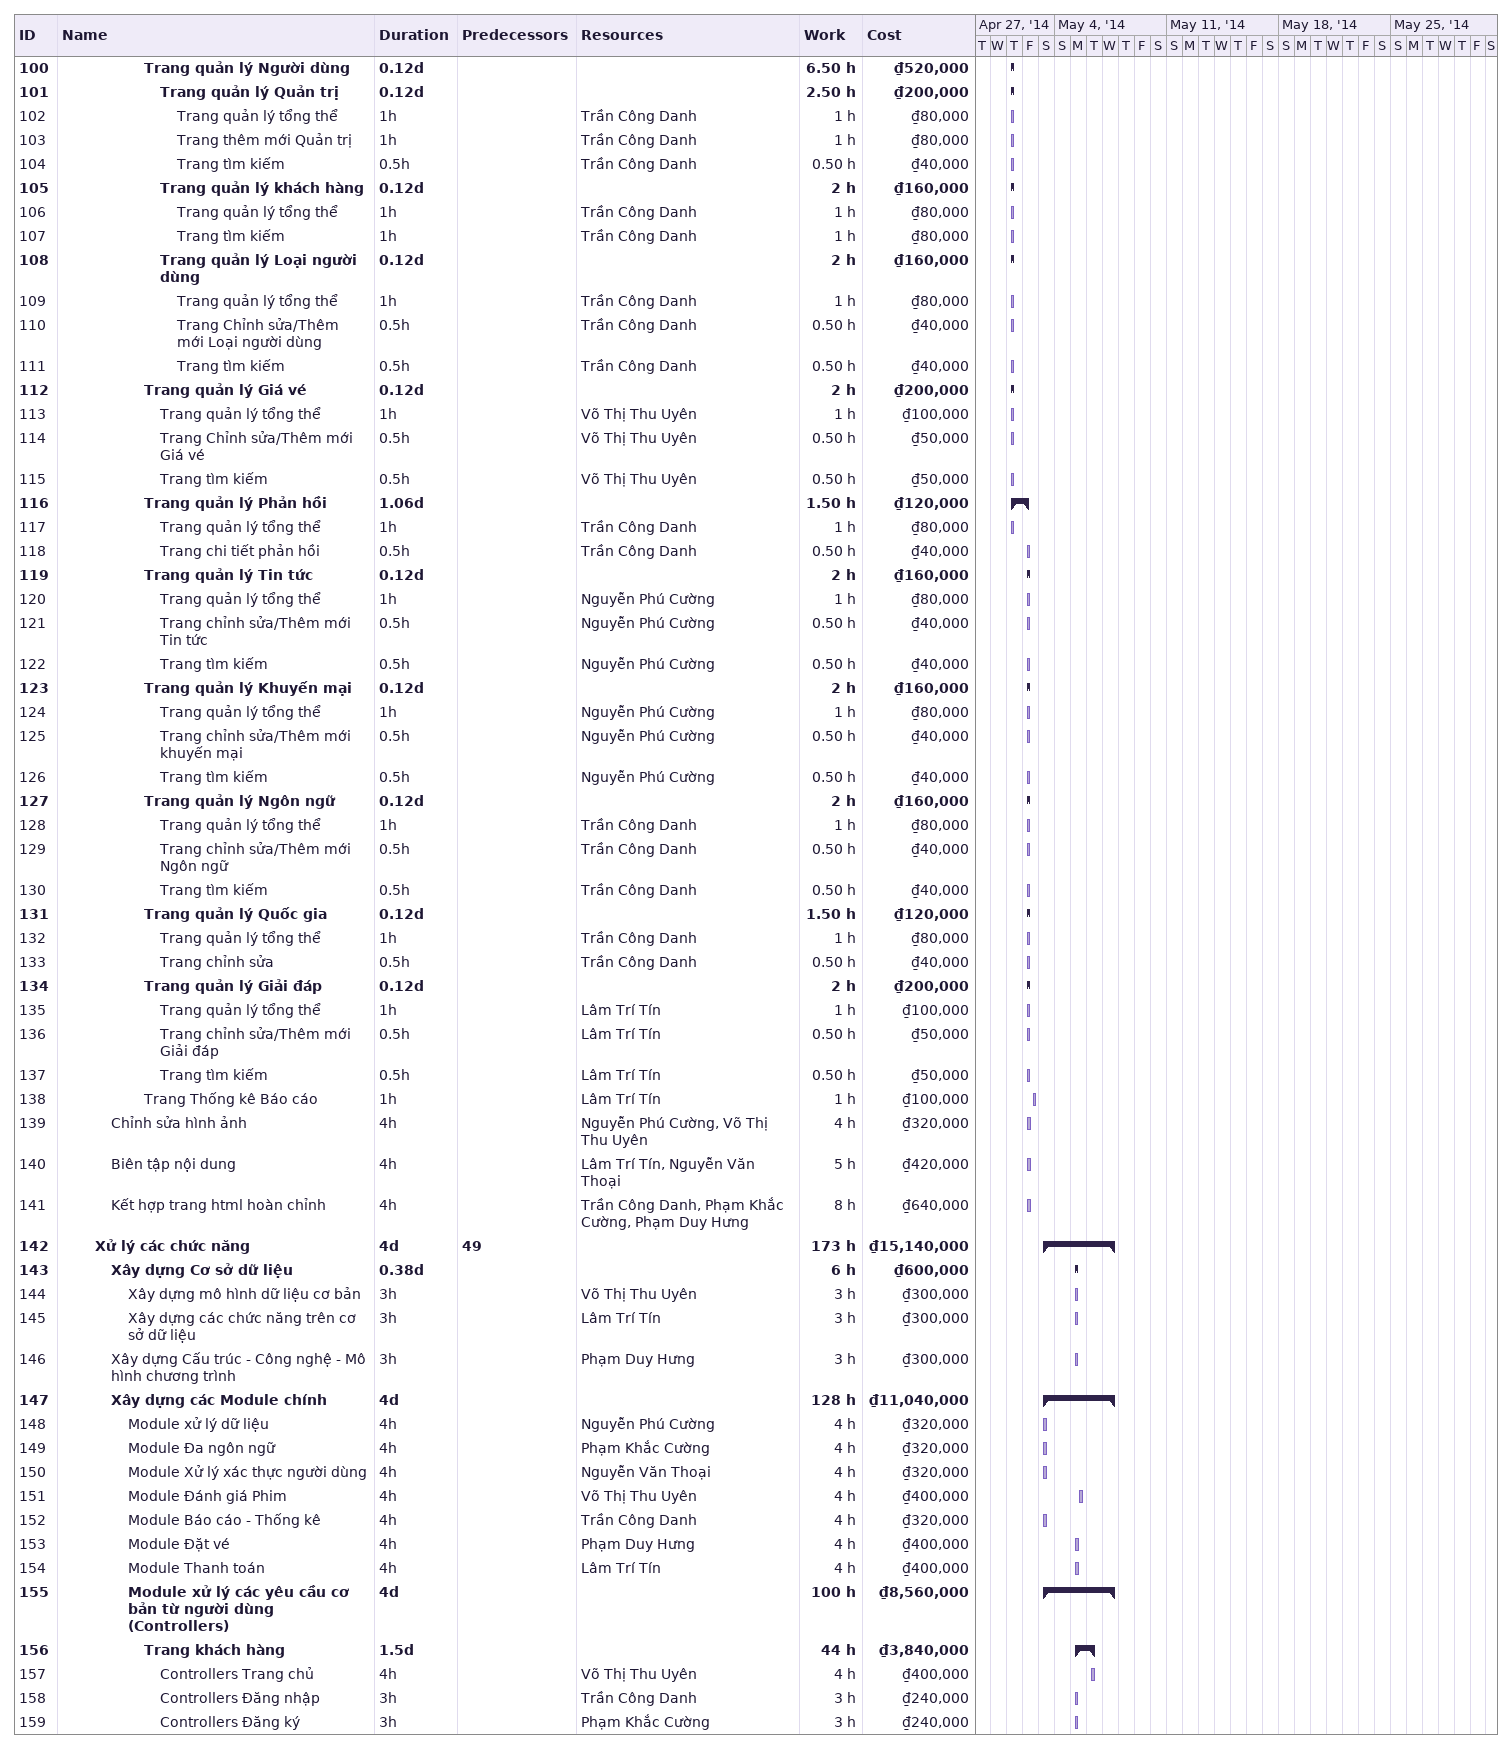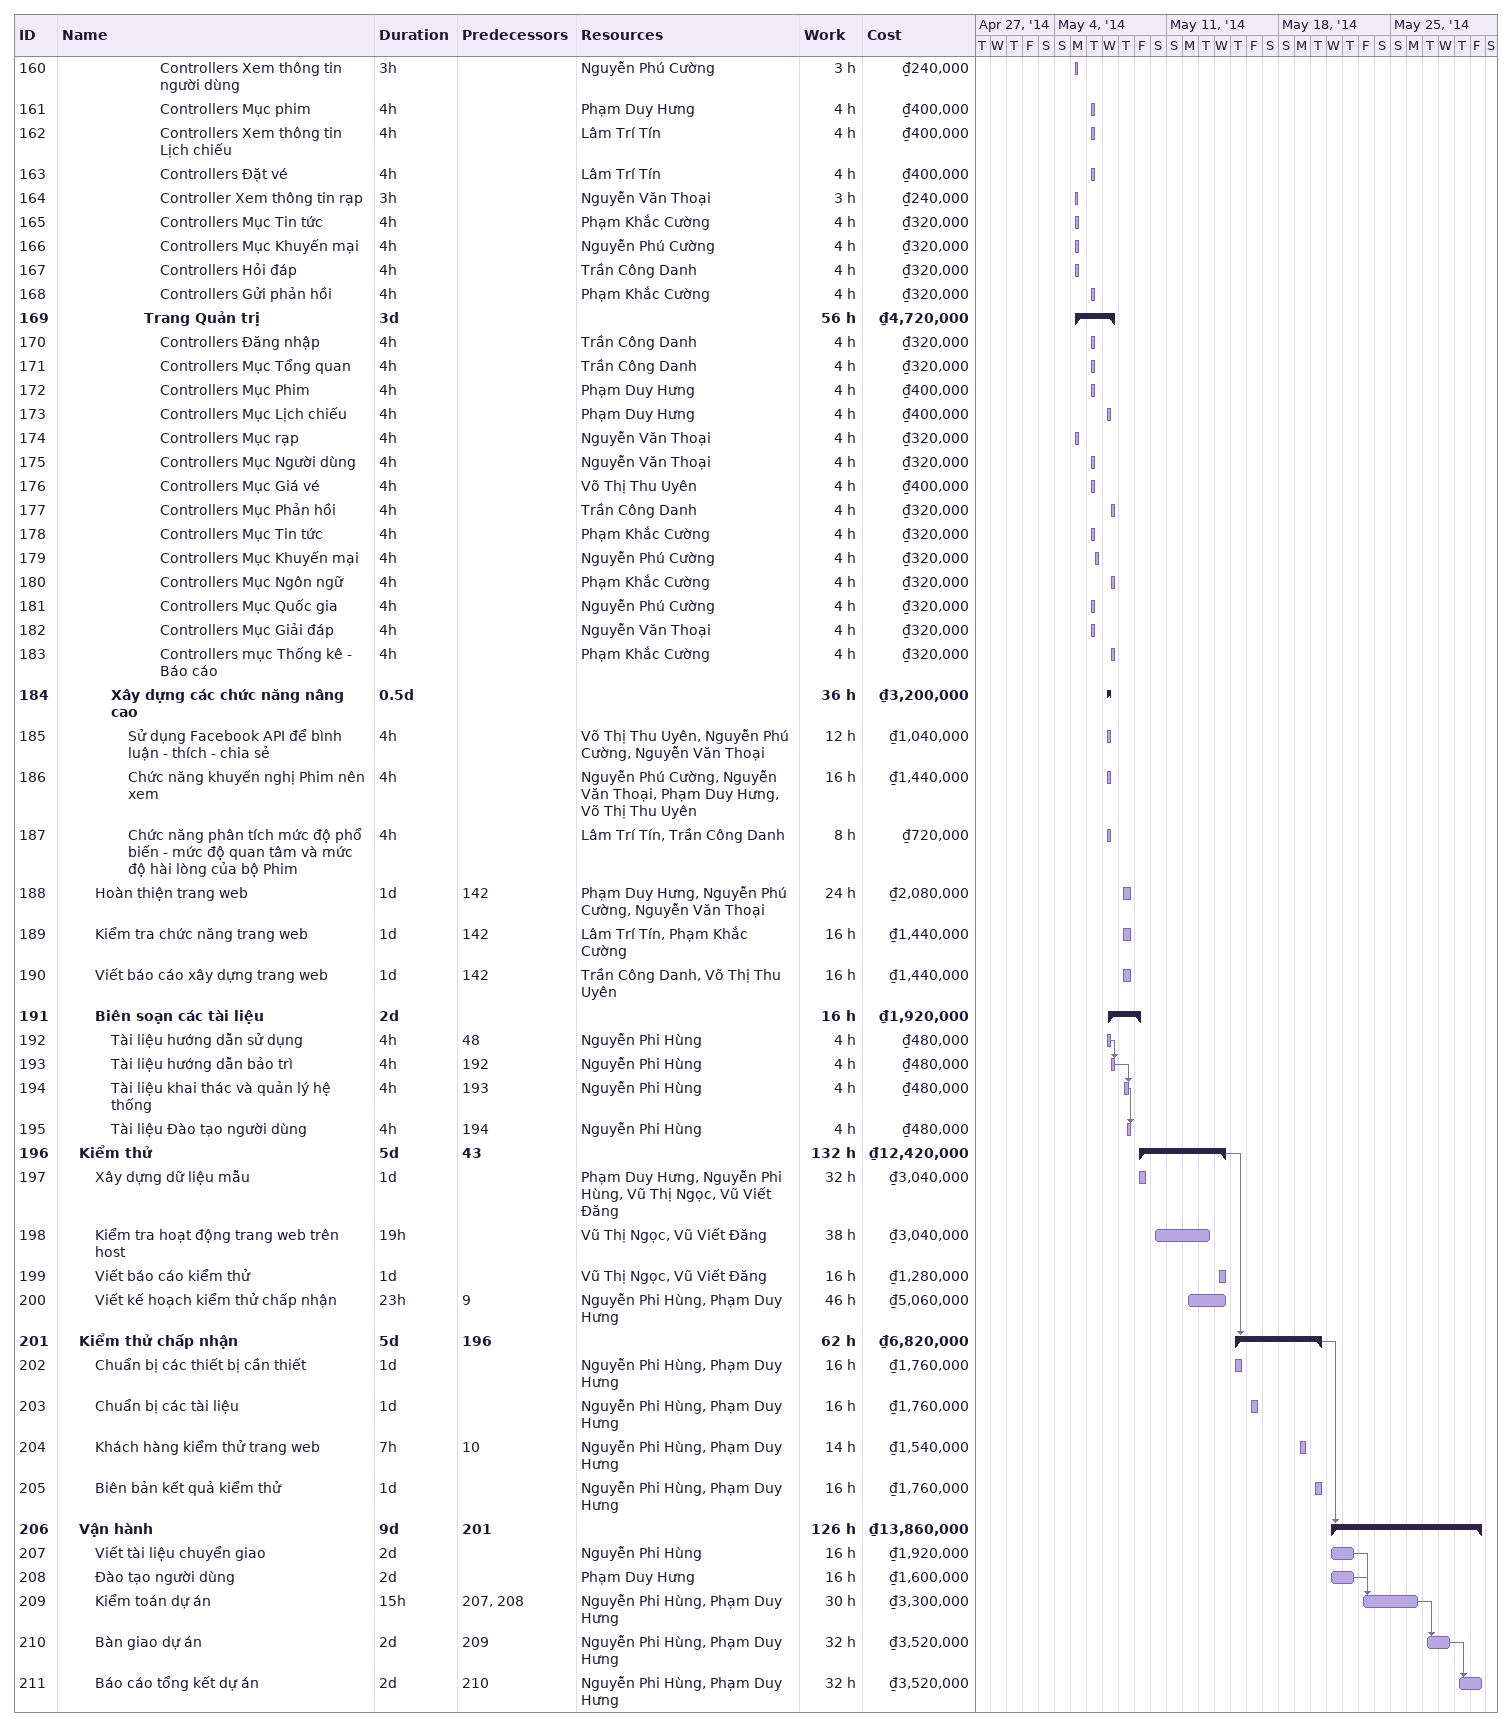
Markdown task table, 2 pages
| ID | Level | Task | Duration | Start | Finish | Predecessors | Resources | Work (h) | Cost (₫) |
|---|---|---|---|---|---|---|---|---|---|
| 100 | 6 | **Trang quản lý Người dùng** | 0.12d | 2014-05-01 | 2014-05-01 |  |  | 6.50 | 520000 |
| 101 | 7 | **Trang quản lý Quản trị** | 0.12d | 2014-05-01 | 2014-05-01 |  |  | 2.50 | 200000 |
| 102 | 8 | Trang quản lý tổng thể | 1h | 2014-05-01 | 2014-05-01 |  | Trần Công Danh | 1 | 80000 |
| 103 | 8 | Trang thêm mới Quản trị | 1h | 2014-05-01 | 2014-05-01 |  | Trần Công Danh | 1 | 80000 |
| 104 | 8 | Trang tìm kiếm | 0.5h | 2014-05-01 | 2014-05-01 |  | Trần Công Danh | 0.50 | 40000 |
| 105 | 7 | **Trang quản lý khách hàng** | 0.12d | 2014-05-01 | 2014-05-01 |  |  | 2 | 160000 |
| 106 | 8 | Trang quản lý tổng thể | 1h | 2014-05-01 | 2014-05-01 |  | Trần Công Danh | 1 | 80000 |
| 107 | 8 | Trang tìm kiếm | 1h | 2014-05-01 | 2014-05-01 |  | Trần Công Danh | 1 | 80000 |
| 108 | 7 | **Trang quản lý Loại người dùng** | 0.12d | 2014-05-01 | 2014-05-01 |  |  | 2 | 160000 |
| 109 | 8 | Trang quản lý tổng thể | 1h | 2014-05-01 | 2014-05-01 |  | Trần Công Danh | 1 | 80000 |
| 110 | 8 | Trang Chỉnh sửa/Thêm mới Loại người dùng | 0.5h | 2014-05-01 | 2014-05-01 |  | Trần Công Danh | 0.50 | 40000 |
| 111 | 8 | Trang tìm kiếm | 0.5h | 2014-05-01 | 2014-05-01 |  | Trần Công Danh | 0.50 | 40000 |
| 112 | 6 | **Trang quản lý Giá vé** | 0.12d | 2014-05-01 | 2014-05-01 |  |  | 2 | 200000 |
| 113 | 7 | Trang quản lý tổng thể | 1h | 2014-05-01 | 2014-05-01 |  | Võ Thị Thu Uyên | 1 | 100000 |
| 114 | 7 | Trang Chỉnh sửa/Thêm mới Giá vé | 0.5h | 2014-05-01 | 2014-05-01 |  | Võ Thị Thu Uyên | 0.50 | 50000 |
| 115 | 7 | Trang tìm kiếm | 0.5h | 2014-05-01 | 2014-05-01 |  | Võ Thị Thu Uyên | 0.50 | 50000 |
| 116 | 6 | **Trang quản lý Phản hồi** | 1.06d | 2014-05-01 | 2014-05-02 |  |  | 1.50 | 120000 |
| 117 | 7 | Trang quản lý tổng thể | 1h | 2014-05-01 | 2014-05-01 |  | Trần Công Danh | 1 | 80000 |
| 118 | 7 | Trang chi tiết phản hồi | 0.5h | 2014-05-02 | 2014-05-02 |  | Trần Công Danh | 0.50 | 40000 |
| 119 | 6 | **Trang quản lý Tin tức** | 0.12d | 2014-05-02 | 2014-05-02 |  |  | 2 | 160000 |
| 120 | 7 | Trang quản lý tổng thể | 1h | 2014-05-02 | 2014-05-02 |  | Nguyễn Phú Cường | 1 | 80000 |
| 121 | 7 | Trang chỉnh sửa/Thêm mới Tin tức | 0.5h | 2014-05-02 | 2014-05-02 |  | Nguyễn Phú Cường | 0.50 | 40000 |
| 122 | 7 | Trang tìm kiếm | 0.5h | 2014-05-02 | 2014-05-02 |  | Nguyễn Phú Cường | 0.50 | 40000 |
| 123 | 6 | **Trang quản lý Khuyến mại** | 0.12d | 2014-05-02 | 2014-05-02 |  |  | 2 | 160000 |
| 124 | 7 | Trang quản lý tổng thể | 1h | 2014-05-02 | 2014-05-02 |  | Nguyễn Phú Cường | 1 | 80000 |
| 125 | 7 | Trang chỉnh sửa/Thêm mới khuyến mại | 0.5h | 2014-05-02 | 2014-05-02 |  | Nguyễn Phú Cường | 0.50 | 40000 |
| 126 | 7 | Trang tìm kiếm | 0.5h | 2014-05-02 | 2014-05-02 |  | Nguyễn Phú Cường | 0.50 | 40000 |
| 127 | 6 | **Trang quản lý Ngôn ngữ** | 0.12d | 2014-05-02 | 2014-05-02 |  |  | 2 | 160000 |
| 128 | 7 | Trang quản lý tổng thể | 1h | 2014-05-02 | 2014-05-02 |  | Trần Công Danh | 1 | 80000 |
| 129 | 7 | Trang chỉnh sửa/Thêm mới Ngôn ngữ | 0.5h | 2014-05-02 | 2014-05-02 |  | Trần Công Danh | 0.50 | 40000 |
| 130 | 7 | Trang tìm kiếm | 0.5h | 2014-05-02 | 2014-05-02 |  | Trần Công Danh | 0.50 | 40000 |
| 131 | 6 | **Trang quản lý Quốc gia** | 0.12d | 2014-05-02 | 2014-05-02 |  |  | 1.50 | 120000 |
| 132 | 7 | Trang quản lý tổng thể | 1h | 2014-05-02 | 2014-05-02 |  | Trần Công Danh | 1 | 80000 |
| 133 | 7 | Trang chỉnh sửa | 0.5h | 2014-05-02 | 2014-05-02 |  | Trần Công Danh | 0.50 | 40000 |
| 134 | 6 | **Trang quản lý Giải đáp** | 0.12d | 2014-05-02 | 2014-05-02 |  |  | 2 | 200000 |
| 135 | 7 | Trang quản lý tổng thể | 1h | 2014-05-02 | 2014-05-02 |  | Lâm Trí Tín | 1 | 100000 |
| 136 | 7 | Trang chỉnh sửa/Thêm mới Giải đáp | 0.5h | 2014-05-02 | 2014-05-02 |  | Lâm Trí Tín | 0.50 | 50000 |
| 137 | 7 | Trang tìm kiếm | 0.5h | 2014-05-02 | 2014-05-02 |  | Lâm Trí Tín | 0.50 | 50000 |
| 138 | 6 | Trang Thống kê Báo cáo | 1h | 2014-05-02 | 2014-05-02 |  | Lâm Trí Tín | 1 | 100000 |
| 139 | 4 | Chỉnh sửa hình ảnh | 4h | 2014-05-02 | 2014-05-02 |  | Nguyễn Phú Cường, Võ Thị Thu Uyên | 4 | 320000 |
| 140 | 4 | Biên tập nội dung | 4h | 2014-05-02 | 2014-05-02 |  | Lâm Trí Tín, Nguyễn Văn Thoại | 5 | 420000 |
| 141 | 4 | Kết hợp trang html hoàn chỉnh | 4h | 2014-05-02 | 2014-05-02 |  | Trần Công Danh, Phạm Khắc Cường, Phạm Duy Hưng | 8 | 640000 |
| 142 | 3 | **Xử lý các chức năng** | 4d | 2014-05-03 | 2014-05-07 | 49 |  | 173 | 15140000 |
| 143 | 4 | **Xây dựng Cơ sở dữ liệu** | 0.38d | 2014-05-05 | 2014-05-05 |  |  | 6 | 600000 |
| 144 | 5 | Xây dựng mô hình dữ liệu cơ bản | 3h | 2014-05-05 | 2014-05-05 |  | Võ Thị Thu Uyên | 3 | 300000 |
| 145 | 5 | Xây dựng các chức năng trên cơ sở dữ liệu | 3h | 2014-05-05 | 2014-05-05 |  | Lâm Trí Tín | 3 | 300000 |
| 146 | 4 | Xây dựng Cấu trúc - Công nghệ - Mô hình chương trình | 3h | 2014-05-05 | 2014-05-05 |  | Phạm Duy Hưng | 3 | 300000 |
| 147 | 4 | **Xây dựng các Module chính** | 4d | 2014-05-03 | 2014-05-07 |  |  | 128 | 11040000 |
| 148 | 5 | Module xử lý dữ liệu | 4h | 2014-05-03 | 2014-05-03 |  | Nguyễn Phú Cường | 4 | 320000 |
| 149 | 5 | Module Đa ngôn ngữ | 4h | 2014-05-03 | 2014-05-03 |  | Phạm Khắc Cường | 4 | 320000 |
| 150 | 5 | Module Xử lý xác thực người dùng | 4h | 2014-05-03 | 2014-05-03 |  | Nguyễn Văn Thoại | 4 | 320000 |
| 151 | 5 | Module Đánh giá Phim | 4h | 2014-05-05 | 2014-05-05 |  | Võ Thị Thu Uyên | 4 | 400000 |
| 152 | 5 | Module Báo cáo - Thống kê | 4h | 2014-05-03 | 2014-05-03 |  | Trần Công Danh | 4 | 320000 |
| 153 | 5 | Module Đặt vé | 4h | 2014-05-05 | 2014-05-05 |  | Phạm Duy Hưng | 4 | 400000 |
| 154 | 5 | Module Thanh toán | 4h | 2014-05-05 | 2014-05-05 |  | Lâm Trí Tín | 4 | 400000 |
| 155 | 5 | **Module xử lý các yêu cầu cơ bản từ người dùng (Controllers)** | 4d | 2014-05-03 | 2014-05-07 |  |  | 100 | 8560000 |
| 156 | 6 | **Trang khách hàng** | 1.5d | 2014-05-05 | 2014-05-06 |  |  | 44 | 3840000 |
| 157 | 7 | Controllers Trang chủ | 4h | 2014-05-06 | 2014-05-06 |  | Võ Thị Thu Uyên | 4 | 400000 |
| 158 | 7 | Controllers Đăng nhập | 3h | 2014-05-05 | 2014-05-05 |  | Trần Công Danh | 3 | 240000 |
| 159 | 7 | Controllers Đăng ký | 3h | 2014-05-05 | 2014-05-05 |  | Phạm Khắc Cường | 3 | 240000 |
| 160 | 7 | Controllers Xem thông tin người dùng | 3h | 2014-05-05 | 2014-05-05 |  | Nguyễn Phú Cường | 3 | 240000 |
| 161 | 7 | Controllers Mục phim | 4h | 2014-05-06 | 2014-05-06 |  | Phạm Duy Hưng | 4 | 400000 |
| 162 | 7 | Controllers Xem thông tin Lịch chiếu | 4h | 2014-05-06 | 2014-05-06 |  | Lâm Trí Tín | 4 | 400000 |
| 163 | 7 | Controllers Đặt vé | 4h | 2014-05-06 | 2014-05-06 |  | Lâm Trí Tín | 4 | 400000 |
| 164 | 7 | Controller Xem thông tin rạp | 3h | 2014-05-05 | 2014-05-05 |  | Nguyễn Văn Thoại | 3 | 240000 |
| 165 | 7 | Controllers Mục Tin tức | 4h | 2014-05-05 | 2014-05-05 |  | Phạm Khắc Cường | 4 | 320000 |
| 166 | 7 | Controllers Mục Khuyến mại | 4h | 2014-05-05 | 2014-05-05 |  | Nguyễn Phú Cường | 4 | 320000 |
| 167 | 7 | Controllers Hỏi đáp | 4h | 2014-05-05 | 2014-05-05 |  | Trần Công Danh | 4 | 320000 |
| 168 | 7 | Controllers Gửi phản hồi | 4h | 2014-05-06 | 2014-05-06 |  | Phạm Khắc Cường | 4 | 320000 |
| 169 | 6 | **Trang Quản trị** | 3d | 2014-05-05 | 2014-05-07 |  |  | 56 | 4720000 |
| 170 | 7 | Controllers Đăng nhập | 4h | 2014-05-06 | 2014-05-06 |  | Trần Công Danh | 4 | 320000 |
| 171 | 7 | Controllers Mục Tổng quan | 4h | 2014-05-06 | 2014-05-06 |  | Trần Công Danh | 4 | 320000 |
| 172 | 7 | Controllers Mục Phim | 4h | 2014-05-06 | 2014-05-06 |  | Phạm Duy Hưng | 4 | 400000 |
| 173 | 7 | Controllers Mục Lịch chiếu | 4h | 2014-05-07 | 2014-05-07 |  | Phạm Duy Hưng | 4 | 400000 |
| 174 | 7 | Controllers Mục rạp | 4h | 2014-05-05 | 2014-05-05 |  | Nguyễn Văn Thoại | 4 | 320000 |
| 175 | 7 | Controllers Mục Người dùng | 4h | 2014-05-06 | 2014-05-06 |  | Nguyễn Văn Thoại | 4 | 320000 |
| 176 | 7 | Controllers Mục Giá vé | 4h | 2014-05-06 | 2014-05-06 |  | Võ Thị Thu Uyên | 4 | 400000 |
| 177 | 7 | Controllers Mục Phản hồi | 4h | 2014-05-07 | 2014-05-07 |  | Trần Công Danh | 4 | 320000 |
| 178 | 7 | Controllers Mục Tin tức | 4h | 2014-05-06 | 2014-05-06 |  | Phạm Khắc Cường | 4 | 320000 |
| 179 | 7 | Controllers Mục Khuyến mại | 4h | 2014-05-06 | 2014-05-06 |  | Nguyễn Phú Cường | 4 | 320000 |
| 180 | 7 | Controllers Mục Ngôn ngữ | 4h | 2014-05-07 | 2014-05-07 |  | Phạm Khắc Cường | 4 | 320000 |
| 181 | 7 | Controllers Mục Quốc gia | 4h | 2014-05-06 | 2014-05-06 |  | Nguyễn Phú Cường | 4 | 320000 |
| 182 | 7 | Controllers Mục Giải đáp | 4h | 2014-05-06 | 2014-05-06 |  | Nguyễn Văn Thoại | 4 | 320000 |
| 183 | 7 | Controllers mục Thống kê - Báo cáo | 4h | 2014-05-07 | 2014-05-07 |  | Phạm Khắc Cường | 4 | 320000 |
| 184 | 4 | **Xây dựng các chức năng nâng cao** | 0.5d | 2014-05-07 | 2014-05-07 |  |  | 36 | 3200000 |
| 185 | 5 | Sử dụng Facebook API để bình luận - thích - chia sẻ | 4h | 2014-05-07 | 2014-05-07 |  | Võ Thị Thu Uyên, Nguyễn Phú Cường, Nguyễn Văn Thoại | 12 | 1040000 |
| 186 | 5 | Chức năng khuyến nghị Phim nên xem | 4h | 2014-05-07 | 2014-05-07 |  | Nguyễn Phú Cường, Nguyễn Văn Thoại, Phạm Duy Hưng, Võ Thị Thu Uyên | 16 | 1440000 |
| 187 | 5 | Chức năng phân tích mức độ phổ biến - mức độ quan tâm và mức độ hài lòng của bộ Phim | 4h | 2014-05-07 | 2014-05-07 |  | Lâm Trí Tín, Trần Công Danh | 8 | 720000 |
| 188 | 3 | Hoàn thiện trang web | 1d | 2014-05-08 | 2014-05-08 | 142 | Phạm Duy Hưng, Nguyễn Phú Cường, Nguyễn Văn Thoại | 24 | 2080000 |
| 189 | 3 | Kiểm tra chức năng trang web | 1d | 2014-05-08 | 2014-05-08 | 142 | Lâm Trí Tín, Phạm Khắc Cường | 16 | 1440000 |
| 190 | 3 | Viết báo cáo xây dựng trang web | 1d | 2014-05-08 | 2014-05-08 | 142 | Trần Công Danh, Võ Thị Thu Uyên | 16 | 1440000 |
| 191 | 3 | **Biên soạn các tài liệu** | 2d | 2014-05-07 | 2014-05-09 |  |  | 16 | 1920000 |
| 192 | 4 | Tài liệu hướng dẫn sử dụng | 4h | 2014-05-07 | 2014-05-07 | 48 | Nguyễn Phi Hùng | 4 | 480000 |
| 193 | 4 | Tài liệu hướng dẫn bảo trì | 4h | 2014-05-07 | 2014-05-07 | 192 | Nguyễn Phi Hùng | 4 | 480000 |
| 194 | 4 | Tài liệu khai thác và quản lý hệ thống | 4h | 2014-05-08 | 2014-05-08 | 193 | Nguyễn Phi Hùng | 4 | 480000 |
| 195 | 4 | Tài liệu Đào tạo người dùng | 4h | 2014-05-08 | 2014-05-08 | 194 | Nguyễn Phi Hùng | 4 | 480000 |
| 196 | 2 | **Kiểm thử** | 5d | 2014-05-09 | 2014-05-14 | 43 |  | 132 | 12420000 |
| 197 | 3 | Xây dựng dữ liệu mẫu | 1d | 2014-05-09 | 2014-05-09 |  | Phạm Duy Hưng, Nguyễn Phi Hùng, Vũ Thị Ngọc, Vũ Viết Đăng | 32 | 3040000 |
| 198 | 3 | Kiểm tra hoạt động trang web trên host | 19h | 2014-05-10 | 2014-05-13 |  | Vũ Thị Ngọc, Vũ Viết Đăng | 38 | 3040000 |
| 199 | 3 | Viết báo cáo kiểm thử | 1d | 2014-05-14 | 2014-05-14 |  | Vũ Thị Ngọc, Vũ Viết Đăng | 16 | 1280000 |
| 200 | 3 | Viết kế hoạch kiểm thử chấp nhận | 23h | 2014-05-12 | 2014-05-14 | 9 | Nguyễn Phi Hùng, Phạm Duy Hưng | 46 | 5060000 |
| 201 | 2 | **Kiểm thử chấp nhận** | 5d | 2014-05-15 | 2014-05-20 | 196 |  | 62 | 6820000 |
| 202 | 3 | Chuẩn bị các thiết bị cần thiết | 1d | 2014-05-15 | 2014-05-15 |  | Nguyễn Phi Hùng, Phạm Duy Hưng | 16 | 1760000 |
| 203 | 3 | Chuẩn bị các tài liệu | 1d | 2014-05-16 | 2014-05-16 |  | Nguyễn Phi Hùng, Phạm Duy Hưng | 16 | 1760000 |
| 204 | 3 | Khách hàng kiểm thử trang web | 7h | 2014-05-19 | 2014-05-19 | 10 | Nguyễn Phi Hùng, Phạm Duy Hưng | 14 | 1540000 |
| 205 | 3 | Biên bản kết quả kiểm thử | 1d | 2014-05-20 | 2014-05-20 |  | Nguyễn Phi Hùng, Phạm Duy Hưng | 16 | 1760000 |
| 206 | 2 | **Vận hành** | 9d | 2014-05-21 | 2014-05-30 | 201 |  | 126 | 13860000 |
| 207 | 3 | Viết tài liệu chuyển giao | 2d | 2014-05-21 | 2014-05-22 |  | Nguyễn Phi Hùng | 16 | 1920000 |
| 208 | 3 | Đào tạo người dùng | 2d | 2014-05-21 | 2014-05-22 |  | Phạm Duy Hưng | 16 | 1600000 |
| 209 | 3 | Kiểm toán dự án | 15h | 2014-05-23 | 2014-05-26 | 207, 208 | Nguyễn Phi Hùng, Phạm Duy Hưng | 30 | 3300000 |
| 210 | 3 | Bàn giao dự án | 2d | 2014-05-27 | 2014-05-28 | 209 | Nguyễn Phi Hùng, Phạm Duy Hưng | 32 | 3520000 |
| 211 | 3 | Báo cáo tổng kết dự án | 2d | 2014-05-29 | 2014-05-30 | 210 | Nguyễn Phi Hùng, Phạm Duy Hưng | 32 | 3520000 |
